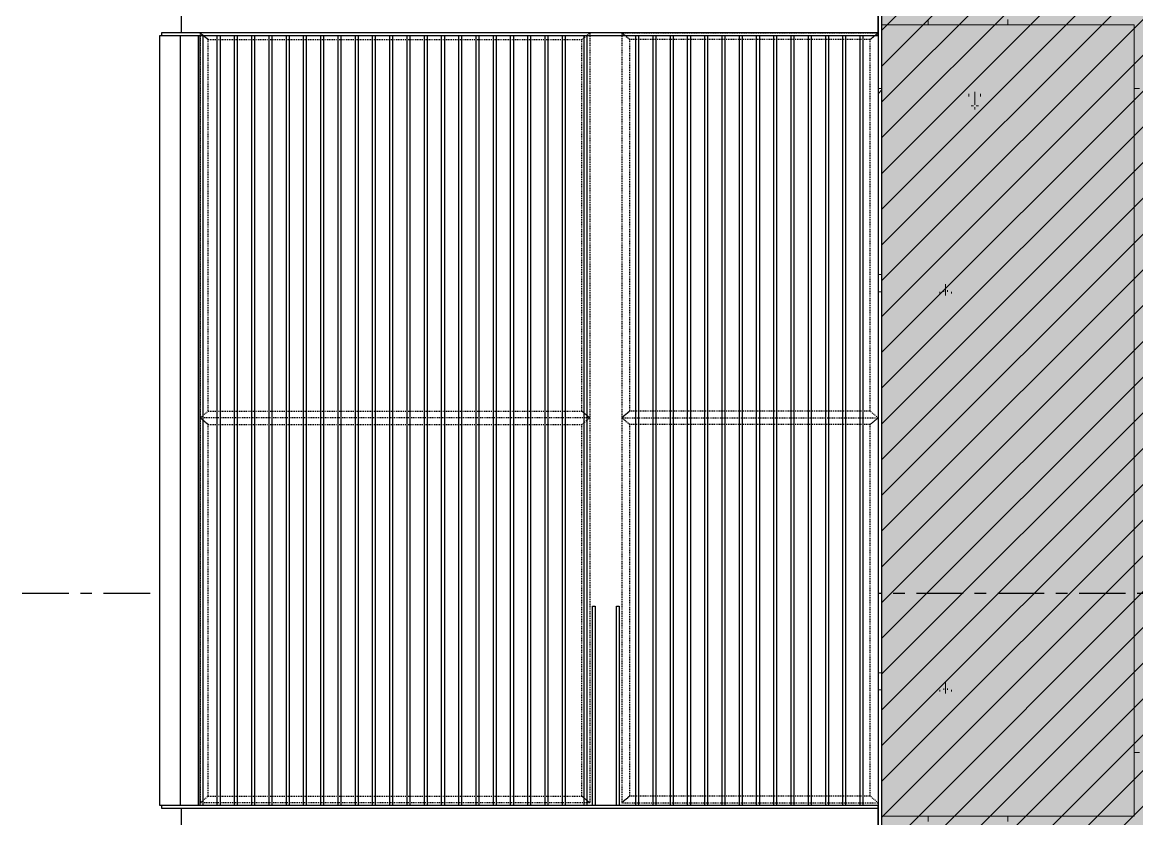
# Model space of a CAD drawing. Header units: millimetres. Extents: x 3774 to 718460, y -768339 to 192544.
# Drawn here: x 485941 to 490139, y -725317 to -722317 of the extents above; entities that cross this region are included whole.
import ezdxf

# ---------------------------------------------------------------- set-up
doc = ezdxf.new("R2010")
doc.units = ezdxf.units.MM
doc.set_wipeout_variables(frame=1)
for name, pattern in [('TA_GL_000.70000', [1.925, 0.7, -0.175, 0.175, -0.175, 0.7]), ('TA_HL_001.00000', [6.5, 3.55, -2.95]), ('XKITLINE00', [0]), ('XKITLINE02', [4, 2, -2])]:
    doc.linetypes.add(name, pattern=pattern)
for name, color, linetype in [('000 - 0_SYM_DWG_GRIDLINE_MAIN_COLOR_251', 7, 'Continuous'), ('000 - CONCRETE_COL_HATCH_', 7, 'Continuous'), ('000 - CONCRETE_WALL_DEF_SUB', 7, 'Continuous'), ('000 - CONCRETE_WALL_WIPEOUT_', 7, 'Continuous'), ('000 - EXISTING_PRECAST_MAIN_COLOR_2', 7, 'Continuous'), ('010 - ASPG_FRAMING_SUB_COLOR_2', 7, 'Continuous'), ('010 - ASPG_FRAMING_SUB_COLOR_3', 7, 'Continuous'), ('010 - ASPG_FRAMING_WIPEOUT_', 7, 'Continuous')]:
    doc.layers.add(name, color=color, linetype=linetype)
doc.layers.add('Bolt', color=7, linetype='Continuous', lineweight=0)
doc.layers.add('Part', color=7, linetype='Continuous', lineweight=0)
doc.styles.add('TA', font='', dxfattribs={"height": 4.5})
doc.styles.get('TA').set_extended_font_data('Cordia New')

# ---------------------------------------------------------------- blocks, each defined once
blk = doc.blocks.new('*U6974')
at = {"layer": '000 - 0_SYM_DWG_GRIDLINE_MAIN_COLOR_251', "color": 7, "linetype": 'ByBlock', "ltscale": 5}
blk.add_line((30, 0), (-194.062, 0), dxfattribs=at)
at = {"layer": '000 - 0_SYM_DWG_GRIDLINE_MAIN_COLOR_251', "color": 7}
blk.add_point((0, 0), dxfattribs=at)
at = {"color": 7, "style": 'TA', "flags": 1}
blk.add_attdef('LOCATION', (6, -6), '', height=4.5, rotation=270, dxfattribs=at)
blk = doc.blocks.new('W-1-PP19-SE-ENT3_20260407-153749PP19_ENT3_ELE2_DIMS_1')
at = {"layer": '000 - 0_SYM_DWG_GRIDLINE_MAIN_COLOR_251', "color": 7, "linetype": 'TA_GL_000.70000', "xscale": 50.00000000000003, "yscale": 50.00000000000003, "zscale": 50.00000000000003, "rotation": 180}
blk.add_blockref('*U6974', (-5686.1, 109400), dxfattribs=at)
blk = doc.blocks.new('*A24065288')
at = {"layer": 'Part', "color": 7, "linetype": 'XKITLINE00', "lineweight": 0}
for p, q in [((2690.472487, -84.79316), (2690.472487, -84.63316)), ((2694.272525, -86.713163), (2694.432525, -86.713163))]:
    blk.add_line(p, q, dxfattribs=at)
blk = doc.blocks.new('*A24155297')
at = {"layer": 'Part', "color": 7, "linetype": 'XKITLINE00', "lineweight": 0}
for p, q in [((2694.272525, -106.713163), (2694.432525, -106.713163)), ((2690.472523, -108.79316), (2690.472523, -108.63316))]:
    blk.add_line(p, q, dxfattribs=at)
blk = doc.blocks.new('*A24185300')
at = {"layer": 'Part', "color": 7, "linetype": 'XKITLINE00', "lineweight": 0}
for p, q in [((2688.07249, -84.79316), (2688.07249, -84.63316)), ((2690.47249, -84.79316), (2690.47249, -84.63316)), ((2688.07249, -108.79316), (2688.07249, -108.63316)), ((2690.47249, -108.79316), (2690.47249, -108.63316))]:
    blk.add_line(p, q, dxfattribs=at)
blk = doc.blocks.new('*A24195301')
at = {"layer": 'Part', "color": 7, "linetype": 'XKITLINE00', "lineweight": 0}
for p, q in [((2685.272523, -92.313163), (2685.272523, -87.033163)), ((2686.072523, -87.033163), (2685.272523, -87.033163)), ((2686.072523, -92.313163), (2686.072523, -87.033163)), ((2685.272523, -104.313163), (2685.272523, -92.881163)), ((2686.072523, -104.313163), (2686.072523, -92.881163)), ((2685.272523, -116.313163), (2685.272523, -104.881163)), ((2686.072523, -116.313163), (2686.072523, -104.881163)), ((2685.272523, -128.313163), (2685.272523, -116.881163)), ((2686.072523, -128.313163), (2686.072523, -116.881163)), ((2685.272523, -130.393163), (2685.272523, -128.881163)), ((2686.072523, -130.393163), (2686.072523, -128.881163)), ((2685.272523, -130.393163), (2686.072523, -130.393163))]:
    blk.add_line(p, q, dxfattribs=at)
blk = doc.blocks.new('*A24205302')
at = {"layer": 'Part', "color": 7, "linetype": 'XKITLINE00', "lineweight": 0}
for p, q in [((2670.872523, -92.313163), (2670.872523, -87.033163)), ((2671.672523, -87.033163), (2670.872523, -87.033163)), ((2671.672523, -92.313163), (2671.672523, -87.033163)), ((2670.872523, -104.313163), (2670.872523, -92.881163)), ((2671.672523, -104.313163), (2671.672523, -92.881163)), ((2670.872523, -116.313163), (2670.872523, -104.881163)), ((2671.672523, -116.313163), (2671.672523, -104.881163)), ((2670.872523, -128.313163), (2670.872523, -116.881163)), ((2671.672523, -128.313163), (2671.672523, -116.881163)), ((2670.872523, -130.393163), (2670.872523, -128.881163)), ((2671.672523, -130.393163), (2671.672523, -128.881163)), ((2670.872523, -130.393163), (2671.672523, -130.393163))]:
    blk.add_line(p, q, dxfattribs=at)
blk = doc.blocks.new('*A24395321')
at = {"layer": 'Part', "color": 7, "linetype": 'XKITLINE00', "lineweight": 0}
for p, q in [((2666.472526, -124.713163), (2666.472526, -78.313163)), ((2666.472526, -78.313163), (2668.872526, -78.313163)), ((2668.872526, -124.713163), (2668.872526, -78.313163)), ((2666.472526, -124.713163), (2668.872526, -124.713163))]:
    blk.add_line(p, q, dxfattribs=at)
blk = doc.blocks.new('*A24825364')
at = {"layer": 'Part', "color": 7, "linetype": 'XKITLINE00', "lineweight": 0}
for p, q in [((2669.032526, -104.313163), (2686.672525, -104.313163)), ((2669.032526, -104.833163), (2669.032526, -104.313163)), ((2686.672525, -104.833163), (2669.032526, -104.833163))]:
    blk.add_line(p, q, dxfattribs=at)
blk = doc.blocks.new('*A24835365')
at = {"layer": 'Part', "color": 7, "linetype": 'XKITLINE00', "lineweight": 0}
for p, q in [((2685.648523, -105.681163), (2685.648523, -104.881163)), ((2685.648523, -104.881163), (2685.696523, -104.881163)), ((2685.696523, -105.681163), (2685.696523, -104.881163)), ((2685.648523, -105.121163), (2685.696523, -105.121163)), ((2685.648523, -105.681163), (2685.696523, -105.681163))]:
    blk.add_line(p, q, dxfattribs=at)
blk = doc.blocks.new('*A24845366')
at = {"layer": 'Part', "color": 7, "linetype": 'XKITLINE00', "lineweight": 0}
for p, q in [((2685.272523, -104.833163), (2685.272523, -104.881163)), ((2685.272523, -104.881163), (2686.072523, -104.881163)), ((2686.072523, -104.881163), (2686.072523, -104.833163))]:
    blk.add_line(p, q, dxfattribs=at)
blk = doc.blocks.new('*A24855367')
at = {"layer": 'Part', "color": 7, "linetype": 'XKITLINE00', "lineweight": 0}
for p, q in [((2671.248523, -105.681163), (2671.248523, -104.881163)), ((2671.248523, -104.881163), (2671.296523, -104.881163)), ((2671.296523, -105.681163), (2671.296523, -104.881163)), ((2671.248523, -105.121163), (2671.296523, -105.121163)), ((2671.248523, -105.681163), (2671.296523, -105.681163))]:
    blk.add_line(p, q, dxfattribs=at)
blk = doc.blocks.new('*A24865368')
at = {"layer": 'Part', "color": 7, "linetype": 'XKITLINE00', "lineweight": 0}
for p, q in [((2670.872523, -104.833163), (2670.872523, -104.881163)), ((2670.872523, -104.881163), (2671.672523, -104.881163)), ((2671.672523, -104.881163), (2671.672523, -104.833163))]:
    blk.add_line(p, q, dxfattribs=at)
blk = doc.blocks.new('*A24875369')
at = {"layer": 'Part', "color": 7, "linetype": 'XKITLINE00', "lineweight": 0}
for p, q in [((2669.032526, -92.313163), (2686.672525, -92.313163)), ((2669.032526, -92.833163), (2669.032526, -92.313163)), ((2686.672525, -92.833163), (2669.032526, -92.833163))]:
    blk.add_line(p, q, dxfattribs=at)
blk = doc.blocks.new('*A24885370')
at = {"layer": 'Part', "color": 7, "linetype": 'XKITLINE00', "lineweight": 0}
for p, q in [((2685.648523, -93.681163), (2685.648523, -92.881163)), ((2685.648523, -92.881163), (2685.696523, -92.881163)), ((2685.696523, -93.681163), (2685.696523, -92.881163)), ((2685.648523, -93.121163), (2685.696523, -93.121163)), ((2685.648523, -93.681163), (2685.696523, -93.681163))]:
    blk.add_line(p, q, dxfattribs=at)
blk = doc.blocks.new('*A24895371')
at = {"layer": 'Part', "color": 7, "linetype": 'XKITLINE00', "lineweight": 0}
for p, q in [((2685.272523, -92.833163), (2685.272523, -92.881163)), ((2685.272523, -92.881163), (2686.072523, -92.881163)), ((2686.072523, -92.881163), (2686.072523, -92.833163))]:
    blk.add_line(p, q, dxfattribs=at)
blk = doc.blocks.new('*A24905372')
at = {"layer": 'Part', "color": 7, "linetype": 'XKITLINE00', "lineweight": 0}
for p, q in [((2671.248523, -93.681163), (2671.248523, -92.881163)), ((2671.248523, -92.881163), (2671.296523, -92.881163)), ((2671.296523, -93.681163), (2671.296523, -92.881163)), ((2671.248523, -93.121163), (2671.296523, -93.121163)), ((2671.248523, -93.681163), (2671.296523, -93.681163))]:
    blk.add_line(p, q, dxfattribs=at)
blk = doc.blocks.new('*A24915373')
at = {"layer": 'Part', "color": 7, "linetype": 'XKITLINE00', "lineweight": 0}
for p, q in [((2670.872523, -92.833163), (2670.872523, -92.881163)), ((2670.872523, -92.881163), (2671.672523, -92.881163)), ((2671.672523, -92.881163), (2671.672523, -92.833163))]:
    blk.add_line(p, q, dxfattribs=at)
blk = doc.blocks.new('*A24995381')
at = {"layer": 'Bolt', "color": 7, "linetype": 'XKITLINE02', "lineweight": 0}
for p, q in [((2688.592525, -104.944523), (2688.592525, -104.601163)), ((2688.592525, -104.944523), (2688.592525, -104.601163)), ((2688.416525, -104.881163), (2688.416525, -104.833163)), ((2688.416525, -104.881163), (2688.416525, -104.833163)), ((2688.536525, -104.833163), (2688.536525, -104.785163)), ((2688.536525, -104.833163), (2688.536525, -104.785163)), ((2688.648525, -104.833163), (2688.648525, -104.785163)), ((2688.648525, -104.833163), (2688.648525, -104.785163)), ((2688.768525, -104.881163), (2688.768525, -104.833163)), ((2688.768525, -104.881163), (2688.768525, -104.833163))]:
    blk.add_line(p, q, dxfattribs=at)
blk = doc.blocks.new('*A25005382')
at = {"layer": 'Bolt', "color": 7, "linetype": 'XKITLINE02', "lineweight": 0}
for p, q in [((2688.592525, -92.944523), (2688.592525, -92.601163)), ((2688.592525, -92.944523), (2688.592525, -92.601163)), ((2688.416525, -92.881163), (2688.416525, -92.833163)), ((2688.416525, -92.881163), (2688.416525, -92.833163)), ((2688.536525, -92.833163), (2688.536525, -92.785163)), ((2688.536525, -92.833163), (2688.536525, -92.785163)), ((2688.648525, -92.833163), (2688.648525, -92.785163)), ((2688.648525, -92.833163), (2688.648525, -92.785163)), ((2688.768525, -92.881163), (2688.768525, -92.833163)), ((2688.768525, -92.881163), (2688.768525, -92.833163))]:
    blk.add_line(p, q, dxfattribs=at)
blk = doc.blocks.new('*A25015383')
at = {"layer": 'Bolt', "color": 7, "linetype": 'XKITLINE02', "lineweight": 0}
for p, q in [((2688.592523, -104.944523), (2688.592523, -104.601163)), ((2688.592523, -104.944523), (2688.592523, -104.601163)), ((2688.416523, -104.881163), (2688.416523, -104.833163)), ((2688.416523, -104.881163), (2688.416523, -104.833163)), ((2688.536523, -104.833163), (2688.536523, -104.785163)), ((2688.536523, -104.833163), (2688.536523, -104.785163)), ((2688.648523, -104.833163), (2688.648523, -104.785163)), ((2688.648523, -104.833163), (2688.648523, -104.785163)), ((2688.768523, -104.881163), (2688.768523, -104.833163)), ((2688.768523, -104.881163), (2688.768523, -104.833163))]:
    blk.add_line(p, q, dxfattribs=at)
blk = doc.blocks.new('*A25025384')
at = {"layer": 'Bolt'}
for points in [[(2685.377, -104.833), (2685.377, -104.785), (2685.489, -104.785), (2685.489, -104.833)], [(2685.377, -104.881), (2685.377, -104.833), (2685.489, -104.833), (2685.489, -104.881)], [(2685.857, -104.833), (2685.857, -104.785), (2685.969, -104.785), (2685.969, -104.833)], [(2685.857, -104.881), (2685.857, -104.833), (2685.969, -104.833), (2685.969, -104.881)]]:
    blk.add_hatch(color=7, dxfattribs=at).paths.add_polyline_path(points, flags=17)
at = {"layer": 'Bolt', "color": 7, "linetype": 'XKITLINE00', "lineweight": 0}
for p, q in [((2685.433, -104.945), (2685.433, -104.601)), ((2685.913, -104.945), (2685.913, -104.601)), ((2685.377, -104.833), (2685.377, -104.785)), ((2685.377, -104.881), (2685.377, -104.833)), ((2685.489, -104.833), (2685.489, -104.785)), ((2685.489, -104.881), (2685.489, -104.833)), ((2685.857, -104.833), (2685.857, -104.785)), ((2685.857, -104.881), (2685.857, -104.833)), ((2685.969, -104.833), (2685.969, -104.785)), ((2685.969, -104.881), (2685.969, -104.833))]:
    blk.add_line(p, q, dxfattribs=at)
blk = doc.blocks.new('*A25035385')
at = {"layer": 'Bolt'}
for points in [[(2670.977, -104.833), (2670.977, -104.785), (2671.089, -104.785), (2671.089, -104.833)], [(2670.977, -104.881), (2670.977, -104.833), (2671.089, -104.833), (2671.089, -104.881)], [(2671.457, -104.833), (2671.457, -104.785), (2671.569, -104.785), (2671.569, -104.833)], [(2671.457, -104.881), (2671.457, -104.833), (2671.569, -104.833), (2671.569, -104.881)]]:
    blk.add_hatch(color=7, dxfattribs=at).paths.add_polyline_path(points, flags=17)
at = {"layer": 'Bolt', "color": 7, "linetype": 'XKITLINE00', "lineweight": 0}
for p, q in [((2671.033, -104.945), (2671.033, -104.601)), ((2671.513, -104.945), (2671.513, -104.601)), ((2670.977, -104.833), (2670.977, -104.785)), ((2670.977, -104.881), (2670.977, -104.833)), ((2671.089, -104.833), (2671.089, -104.785)), ((2671.089, -104.881), (2671.089, -104.833)), ((2671.457, -104.833), (2671.457, -104.785)), ((2671.457, -104.881), (2671.457, -104.833)), ((2671.569, -104.833), (2671.569, -104.785)), ((2671.569, -104.881), (2671.569, -104.833))]:
    blk.add_line(p, q, dxfattribs=at)
blk = doc.blocks.new('*A25045386')
at = {"layer": 'Bolt', "color": 7, "linetype": 'XKITLINE02', "lineweight": 0}
for p, q in [((2666.992525, -104.944523), (2666.992525, -104.601163)), ((2666.816525, -104.881163), (2666.816525, -104.833163)), ((2666.936525, -104.833163), (2666.936525, -104.785163)), ((2667.048525, -104.833163), (2667.048525, -104.785163)), ((2667.168525, -104.881163), (2667.168525, -104.833163))]:
    blk.add_line(p, q, dxfattribs=at)
blk = doc.blocks.new('*A25055387')
at = {"layer": 'Bolt', "color": 7, "linetype": 'XKITLINE02', "lineweight": 0}
for p, q in [((2688.592523, -92.944523), (2688.592523, -92.601163)), ((2688.592523, -92.944523), (2688.592523, -92.601163)), ((2688.416523, -92.881163), (2688.416523, -92.833163)), ((2688.416523, -92.881163), (2688.416523, -92.833163)), ((2688.536523, -92.833163), (2688.536523, -92.785163)), ((2688.536523, -92.833163), (2688.536523, -92.785163)), ((2688.648523, -92.833163), (2688.648523, -92.785163)), ((2688.648523, -92.833163), (2688.648523, -92.785163)), ((2688.768523, -92.881163), (2688.768523, -92.833163)), ((2688.768523, -92.881163), (2688.768523, -92.833163))]:
    blk.add_line(p, q, dxfattribs=at)
blk = doc.blocks.new('*A25065388')
at = {"layer": 'Bolt'}
for points in [[(2685.377, -92.833), (2685.377, -92.785), (2685.489, -92.785), (2685.489, -92.833)], [(2685.377, -92.881), (2685.377, -92.833), (2685.489, -92.833), (2685.489, -92.881)], [(2685.857, -92.833), (2685.857, -92.785), (2685.969, -92.785), (2685.969, -92.833)], [(2685.857, -92.881), (2685.857, -92.833), (2685.969, -92.833), (2685.969, -92.881)]]:
    blk.add_hatch(color=7, dxfattribs=at).paths.add_polyline_path(points, flags=17)
at = {"layer": 'Bolt', "color": 7, "linetype": 'XKITLINE00', "lineweight": 0}
for p, q in [((2685.433, -92.945), (2685.433, -92.601)), ((2685.913, -92.945), (2685.913, -92.601)), ((2685.377, -92.833), (2685.377, -92.785)), ((2685.377, -92.881), (2685.377, -92.833)), ((2685.489, -92.833), (2685.489, -92.785)), ((2685.489, -92.881), (2685.489, -92.833)), ((2685.857, -92.833), (2685.857, -92.785)), ((2685.857, -92.881), (2685.857, -92.833)), ((2685.969, -92.833), (2685.969, -92.785)), ((2685.969, -92.881), (2685.969, -92.833))]:
    blk.add_line(p, q, dxfattribs=at)
blk = doc.blocks.new('*A25075389')
at = {"layer": 'Bolt'}
for points in [[(2670.977, -92.833), (2670.977, -92.785), (2671.089, -92.785), (2671.089, -92.833)], [(2670.977, -92.881), (2670.977, -92.833), (2671.089, -92.833), (2671.089, -92.881)], [(2671.457, -92.833), (2671.457, -92.785), (2671.569, -92.785), (2671.569, -92.833)], [(2671.457, -92.881), (2671.457, -92.833), (2671.569, -92.833), (2671.569, -92.881)]]:
    blk.add_hatch(color=7, dxfattribs=at).paths.add_polyline_path(points, flags=17)
at = {"layer": 'Bolt', "color": 7, "linetype": 'XKITLINE00', "lineweight": 0}
for p, q in [((2671.033, -92.945), (2671.033, -92.601)), ((2671.513, -92.945), (2671.513, -92.601)), ((2670.977, -92.833), (2670.977, -92.785)), ((2670.977, -92.881), (2670.977, -92.833)), ((2671.089, -92.833), (2671.089, -92.785)), ((2671.089, -92.881), (2671.089, -92.833)), ((2671.457, -92.833), (2671.457, -92.785)), ((2671.457, -92.881), (2671.457, -92.833)), ((2671.569, -92.833), (2671.569, -92.785)), ((2671.569, -92.881), (2671.569, -92.833))]:
    blk.add_line(p, q, dxfattribs=at)
blk = doc.blocks.new('*A25085390')
at = {"layer": 'Bolt', "color": 7, "linetype": 'XKITLINE02', "lineweight": 0}
for p, q in [((2666.992525, -92.944523), (2666.992525, -92.601163)), ((2666.816525, -92.881163), (2666.816525, -92.833163)), ((2666.936525, -92.833163), (2666.936525, -92.785163)), ((2667.048525, -92.833163), (2667.048525, -92.785163)), ((2667.168525, -92.881163), (2667.168525, -92.833163))]:
    blk.add_line(p, q, dxfattribs=at)
blk = doc.blocks.new('*A25185400')
at = {"layer": 'Part', "color": 7, "linetype": 'XKITLINE00', "lineweight": 0}
for p, q in [((2670.392523, -86.873163), (2670.232523, -86.713163)), ((2672.152523, -86.873163), (2670.392523, -86.873163)), ((2672.312523, -86.713163), (2672.152523, -86.873163))]:
    blk.add_line(p, q, dxfattribs=at)
blk = doc.blocks.new('*A25745456')
at = {"layer": 'Part', "color": 7, "linetype": 'XKITLINE00', "lineweight": 0}
for p, q in [((2668.872526, -82.713163), (2686.672525, -82.713163)), ((2668.872528, -86.713163), (2668.872528, -82.713163)), ((2668.872526, -86.713163), (2686.672525, -86.713163))]:
    blk.add_line(p, q, dxfattribs=at)
blk = doc.blocks.new('*A25765458')
at = {"layer": 'Part', "color": 7, "linetype": 'XKITLINE00', "lineweight": 0}
for p, q in [((2684.792523, -86.953163), (2684.792523, -86.873163)), ((2684.792523, -86.873163), (2686.552523, -86.873163)), ((2684.792523, -86.953163), (2686.552523, -86.953163)), ((2686.552523, -86.953163), (2686.552523, -86.873163))]:
    blk.add_line(p, q, dxfattribs=at)
blk = doc.blocks.new('*A25775459')
at = {"layer": 'Part', "color": 7, "linetype": 'XKITLINE00', "lineweight": 0}
for p, q in [((2685.696523, -87.033163), (2685.696523, -86.953163)), ((2686.176523, -86.993163), (2686.176523, -86.953163)), ((2685.736523, -87.033163), (2685.736523, -86.993163)), ((2685.736523, -86.993163), (2686.176523, -86.993163))]:
    blk.add_line(p, q, dxfattribs=at)
blk = doc.blocks.new('*A25785460')
at = {"layer": 'Part', "color": 7, "linetype": 'XKITLINE00', "lineweight": 0}
for p, q in [((2670.392523, -86.953163), (2670.392523, -86.873163)), ((2670.392523, -86.873163), (2672.152523, -86.873163)), ((2670.392523, -86.953163), (2672.152523, -86.953163)), ((2672.152523, -86.953163), (2672.152523, -86.873163))]:
    blk.add_line(p, q, dxfattribs=at)
blk = doc.blocks.new('*A25795461')
at = {"layer": 'Part', "color": 7, "linetype": 'XKITLINE00', "lineweight": 0}
for p, q in [((2671.296523, -87.033163), (2671.296523, -86.953163)), ((2671.776523, -86.993163), (2671.776523, -86.953163)), ((2671.336523, -87.033163), (2671.336523, -86.993163)), ((2671.336523, -86.993163), (2671.776523, -86.993163))]:
    blk.add_line(p, q, dxfattribs=at)
blk = doc.blocks.new('*A25805462')
at = {"layer": 'Part', "color": 7, "linetype": 'XKITLINE00', "lineweight": 0}
for p, q in [((2684.792523, -86.873163), (2684.632523, -86.713163)), ((2686.552523, -86.873163), (2684.792523, -86.873163)), ((2686.672525, -86.753162), (2686.552523, -86.873163))]:
    blk.add_line(p, q, dxfattribs=at)
blk = doc.blocks.new('*A25815463')
at = {"layer": 'Bolt', "color": 7, "linetype": 'XKITLINE02', "lineweight": 0}
for p, q in [((2689.296526, -86.873163), (2689.296526, -86.953163)), ((2689.296526, -86.873163), (2689.296526, -86.953163)), ((2689.472526, -86.809803), (2689.472526, -87.153163)), ((2689.472526, -86.809803), (2689.472526, -87.153163)), ((2689.648526, -86.873163), (2689.648526, -86.953163)), ((2689.648526, -86.873163), (2689.648526, -86.953163))]:
    blk.add_line(p, q, dxfattribs=at)
blk = doc.blocks.new('*A25825464')
at = {"layer": 'Bolt', "color": 7, "linetype": 'XKITLINE00', "lineweight": 0}
for p, q in [((2689.360526, -87.233163), (2689.435118, -87.233163)), ((2689.472526, -87.121163), (2689.472526, -87.195755)), ((2689.472526, -87.345163), (2689.472526, -87.270571)), ((2689.584526, -87.233163), (2689.509934, -87.233163))]:
    blk.add_line(p, q, dxfattribs=at)
blk = doc.blocks.new('*A25895471')
at = {"layer": 'Bolt', "color": 7, "linetype": 'XKITLINE02', "lineweight": 0}
for p, q in [((2689.296526, -86.873163), (2689.296526, -86.953163)), ((2689.296526, -86.873163), (2689.296526, -86.953163)), ((2689.472526, -86.809803), (2689.472526, -87.153163)), ((2689.472526, -86.809803), (2689.472526, -87.153163)), ((2689.648526, -86.873163), (2689.648526, -86.953163)), ((2689.648526, -86.873163), (2689.648526, -86.953163))]:
    blk.add_line(p, q, dxfattribs=at)
blk = doc.blocks.new('*A25905472')
at = {"layer": 'Bolt', "color": 7, "linetype": 'XKITLINE00', "lineweight": 0}
for p, q in [((2689.360526, -87.233163), (2689.435118, -87.233163)), ((2689.472526, -87.121163), (2689.472526, -87.195755)), ((2689.472526, -87.345163), (2689.472526, -87.270571)), ((2689.584526, -87.233163), (2689.509934, -87.233163))]:
    blk.add_line(p, q, dxfattribs=at)
blk = doc.blocks.new('*A25935475')
at = {"layer": 'Bolt', "color": 7, "linetype": 'XKITLINE02', "lineweight": 0}
for p, q in [((2685.585163, -87.233163), (2685.928523, -87.233163)), ((2685.648523, -87.177163), (2685.696523, -87.177163)), ((2685.648523, -87.289163), (2685.696523, -87.289163)), ((2685.696523, -87.177163), (2685.736523, -87.177163)), ((2685.696523, -87.289163), (2685.736523, -87.289163))]:
    blk.add_line(p, q, dxfattribs=at)
blk = doc.blocks.new('*A25945476')
at = {"layer": 'Bolt'}
for points in [[(2684.977, -86.953), (2684.977, -86.873), (2685.089, -86.873), (2685.089, -86.953)], [(2686.257, -86.953), (2686.257, -86.873), (2686.369, -86.873), (2686.369, -86.953)]]:
    blk.add_hatch(color=7, dxfattribs=at).paths.add_polyline_path(points, flags=17)
at = {"layer": 'Bolt', "color": 7, "linetype": 'XKITLINE00', "lineweight": 0}
for p, q in [((2684.977, -86.873), (2684.977, -86.953)), ((2685.033, -86.81), (2685.033, -87.153)), ((2685.089, -86.873), (2685.089, -86.953)), ((2686.257, -86.873), (2686.257, -86.953)), ((2686.313, -86.81), (2686.313, -87.153)), ((2686.369, -86.873), (2686.369, -86.953))]:
    blk.add_line(p, q, dxfattribs=at)
blk = doc.blocks.new('*A25955477')
at = {"layer": 'Bolt', "color": 7, "linetype": 'XKITLINE02', "lineweight": 0}
for p, q in [((2667.696526, -86.873163), (2667.696526, -86.953163)), ((2667.872526, -86.809803), (2667.872526, -87.153163)), ((2668.048526, -86.873163), (2668.048526, -86.953163))]:
    blk.add_line(p, q, dxfattribs=at)
blk = doc.blocks.new('*A25965478')
at = {"layer": 'Bolt', "color": 7, "linetype": 'XKITLINE02', "lineweight": 0}
for p, q in [((2671.185163, -87.233163), (2671.528523, -87.233163)), ((2671.248523, -87.177163), (2671.296523, -87.177163)), ((2671.248523, -87.289163), (2671.296523, -87.289163)), ((2671.296523, -87.177163), (2671.336523, -87.177163)), ((2671.296523, -87.289163), (2671.336523, -87.289163))]:
    blk.add_line(p, q, dxfattribs=at)
blk = doc.blocks.new('*A25975479')
at = {"layer": 'Bolt'}
for points in [[(2670.577, -86.953), (2670.577, -86.873), (2670.689, -86.873), (2670.689, -86.953)], [(2671.857, -86.953), (2671.857, -86.873), (2671.969, -86.873), (2671.969, -86.953)]]:
    blk.add_hatch(color=7, dxfattribs=at).paths.add_polyline_path(points, flags=17)
at = {"layer": 'Bolt', "color": 7, "linetype": 'XKITLINE00', "lineweight": 0}
for p, q in [((2670.577, -86.873), (2670.577, -86.953)), ((2670.633, -86.81), (2670.633, -87.153)), ((2670.689, -86.873), (2670.689, -86.953)), ((2671.857, -86.873), (2671.857, -86.953)), ((2671.913, -86.81), (2671.913, -87.153)), ((2671.969, -86.873), (2671.969, -86.953))]:
    blk.add_line(p, q, dxfattribs=at)
blk = doc.blocks.new('A$Cdfe5f517')
at = {"layer": '000 - EXISTING_PRECAST_MAIN_COLOR_2', "color": 7, "linetype": 'XKITLINE00', "lineweight": 0}
for p, q in [((-4500, 8980), (-5450, 8980)), ((-5450, 8980), (-5450, 6000)), ((-4500, 8980), (-4500, 6000)), ((-4500, 6000), (-5450, 6000))]:
    blk.add_line(p, q, dxfattribs=at)
blk = doc.blocks.new('W-1-PP19-SE-ENT3_20260407-153318_PP19_ENT3_SE_ELE2')
at = {"color": 7}
blk.add_blockref('A$Cdfe5f517', (1502, 102560.000375), dxfattribs=at)
at = {"color": 7, "lineweight": 0, "xscale": 125, "yscale": 125, "zscale": 125}
for name in ['*A24395321', '*A25745456', '*A24065288', '*A24185300', '*A25185400', '*A25805462', '*A25955477', '*A25785460', '*A25975479', '*A24205302', '*A25795461', '*A25765458', '*A25945476', '*A24195301', '*A25775459', '*A25815463', '*A25895471', '*A25965478', '*A25935475', '*A25825464', '*A25905472', '*A24875369', '*A25085390', '*A25075389', '*A25065388', '*A25055387', '*A25005382', '*A24915373', '*A24905372', '*A24895371', '*A24885370', '*A24825364', '*A25045386', '*A24865368', '*A25035385', '*A24855367', '*A24845366', '*A25025384', '*A24835365', '*A25015383', '*A24995381', '*A24155297']:
    blk.add_blockref(name, (-339782.065625, 122139.145375), dxfattribs=at)
blk = doc.blocks.new('*U6722')
at = {"color": 7}
blk.add_wipeout([(0, 0), (141, 0), (141, 9000), (0, 9000)], dxfattribs=at)
blk.add_lwpolyline([(0, 0), (141, 0), (141, 9000), (0, 9000)], close=True, dxfattribs=at)
blk = doc.blocks.new('A$C77672e82')
at = {"color": 7}
blk.add_wipeout([(-9701.5, 950), (-9701.5, 1700), (-9866.7, 1700), (-9866.7, 950), (-9911.2, 950), (-9911.2, 3930), (-7211.2, 3930), (-7211.2, 12930), (-7036.2, 12930), (-7036.2, 16790), (-1761.2, 16790), (-1761.2, 950)], dxfattribs=at).dxf.layer = '000 - CONCRETE_WALL_WIPEOUT_'
at = {"layer": '000 - CONCRETE_COL_HATCH_', "transparency": 33554585}
h = blk.add_hatch(dxfattribs=at)
h.set_pattern_fill('ANSI31', scale=30)
h.paths.add_polyline_path([(-9701.5, 950), (-9701.5, 1700), (-9866.7, 1700), (-9866.7, 950), (-9911.2, 950), (-9911.2, 3930), (-7211.2, 3930), (-7211.2, 12930), (-7036.2, 12930), (-7036.2, 16790), (-1761.2, 16790), (-1761.2, 950)])
h = blk.add_hatch(dxfattribs=at)
h.set_pattern_fill('AR-CONC', scale=2.5)
h.paths.add_polyline_path([(-9701.5, 950), (-9701.5, 1700), (-9866.7, 1700), (-9866.7, 950), (-9911.2, 950), (-9911.2, 3930), (-7211.2, 3930), (-7211.2, 12930), (-7036.2, 12930), (-7036.2, 16790), (-1761.2, 16790), (-1761.2, 950)])
at = {"layer": '000 - CONCRETE_WALL_DEF_SUB', "color": 7}
blk.add_lwpolyline([(-9701.5, 950), (-9701.5, 1700), (-9866.7, 1700), (-9866.7, 950), (-9911.2, 950), (-9911.2, 3930), (-7211.2, 3930), (-7211.2, 12930), (-7036.2, 12930), (-7036.2, 16790), (-1761.2, 16790), (-1761.2, 950)], close=True, dxfattribs=at)
blk = doc.blocks.new('*U6725')
at = {"color": 7}
blk.add_wipeout([(0, 0), (2561, 0), (2561, 12350), (0, 12350)], dxfattribs=at)
blk.add_lwpolyline([(0, 0), (2561, 0), (2561, 12350), (0, 12350)], close=True, dxfattribs=at)
blk = doc.blocks.new('*U6728')
at = {"color": 7}
blk.add_wipeout([(0, -40), (2625, -40), (2625, 40), (0, 40)], dxfattribs=at).dxf.layer = '010 - ASPG_FRAMING_WIPEOUT_'
at = {"layer": '010 - ASPG_FRAMING_SUB_COLOR_3', "color": 7}
blk.add_lwpolyline([(0, -40), (2625, -40), (2625, 40), (0, 40)], close=True, dxfattribs=at)
at = {"color": 7}
for points in [[(0, 40), (2700, 40), (2700, 50), (0, 50)], [(0, -50), (2700, -50), (2700, -40), (0, -40)]]:
    blk.add_wipeout(points, dxfattribs=at).dxf.layer = '010 - ASPG_FRAMING_WIPEOUT_'
at = {"layer": '010 - ASPG_FRAMING_SUB_COLOR_2', "color": 7}
for points in [[(0, 40), (2700, 40), (2700, 50), (0, 50)], [(0, -50), (2700, -50), (2700, -40), (0, -40)]]:
    blk.add_lwpolyline(points, close=True, dxfattribs=at)
blk = doc.blocks.new('*U6727')
at = {"color": 7}
blk.add_wipeout([(0, -40), (2625, -40), (2625, 40), (0, 40)], dxfattribs=at).dxf.layer = '010 - ASPG_FRAMING_WIPEOUT_'
at = {"layer": '010 - ASPG_FRAMING_SUB_COLOR_3', "color": 7}
blk.add_lwpolyline([(0, -40), (2625, -40), (2625, 40), (0, 40)], close=True, dxfattribs=at)
at = {"color": 7}
for points in [[(0, 40), (2700, 40), (2700, 50), (0, 50)], [(0, -50), (2700, -50), (2700, -40), (0, -40)]]:
    blk.add_wipeout(points, dxfattribs=at).dxf.layer = '010 - ASPG_FRAMING_WIPEOUT_'
at = {"layer": '010 - ASPG_FRAMING_SUB_COLOR_2', "color": 7}
for points in [[(0, 40), (2700, 40), (2700, 50), (0, 50)], [(0, -50), (2700, -50), (2700, -40), (0, -40)]]:
    blk.add_lwpolyline(points, close=True, dxfattribs=at)
blk = doc.blocks.new('*U6729')
at = {"color": 7}
blk.add_wipeout([(0, 0), (10, 0), (10, 3800), (0, 3800)], dxfattribs=at)
blk.add_lwpolyline([(0, 0), (10, 0), (10, 3800), (0, 3800)], close=True, dxfattribs=at)
blk = doc.blocks.new('*U6730')
at = {"color": 7}
blk.add_wipeout([(0, 0), (10.2, 0), (10.2, 2900), (0, 2900)], dxfattribs=at)
blk.add_lwpolyline([(0, 0), (10.2, 0), (10.2, 2900), (0, 2900)], close=True, dxfattribs=at)
blk = doc.blocks.new('*U6737')
at = {"color": 7}
blk.add_wipeout([(0, 0), (67.9, 0), (67.9, 2900), (0, 2900)], dxfattribs=at)
blk.add_lwpolyline([(0, 0), (67.9, 0), (67.9, 2900), (0, 2900)], close=True, dxfattribs=at)
blk = doc.blocks.new('*U6738')
at = {"color": 7}
blk.add_wipeout([(0, 0), (76.9, 0), (76.9, 2900), (0, 2900)], dxfattribs=at)
blk.add_lwpolyline([(0, 0), (76.9, 0), (76.9, 2900), (0, 2900)], close=True, dxfattribs=at)
blk = doc.blocks.new('*U8172')
at = {"layer": '010 - ASPG_FRAMING_SUB_COLOR_3', "color": 7, "linetype": 'ByBlock'}
for points in [[(0, 0), (0, 1468.4), (25, 1438.4), (25, 30), (0, 0)], [(1450, 1468.4), (0, 1468.4), (25, 1438.4), (1425, 1438.4)], [(1450, 0), (1450, 1468.4), (1425, 1438.4), (1425, 30), (1450, 0)], [(25, 30), (1425, 30), (1450, 0), (0, 0), (25, 30)]]:
    blk.add_lwpolyline(points, close=True, dxfattribs=at)
blk = doc.blocks.new('*U8173')
at = {"layer": '010 - ASPG_FRAMING_SUB_COLOR_3', "color": 7, "linetype": 'ByBlock'}
for points in [[(0, 0), (0, 966), (25, 936), (25, 30), (0, 0)], [(1450, 966), (0, 966), (25, 936), (1425, 936)], [(1450, 0), (1450, 966), (1425, 936), (1425, 30), (1450, 0)], [(25, 30), (1425, 30), (1450, 0), (0, 0), (25, 30)]]:
    blk.add_lwpolyline(points, close=True, dxfattribs=at)

msp = doc.modelspace()

# ---------------------------------------------------------------- block references
at = {"color": 7, "xscale": -1}
msp.add_blockref('*U6722', (489306.476, -728316.64), dxfattribs=at)

# ---------------------------------------------------------------- next in the draw order: block references
at = {"color": 7}
msp.add_blockref('A$C77672e82', (496390.701, -732256.64), dxfattribs=at)

# ---------------------------------------------------------------- next in the draw order: block references
for name in ['W-1-PP19-SE-ENT3_20260407-153749PP19_ENT3_ELE2_DIMS_1', 'W-1-PP19-SE-ENT3_20260407-153318_PP19_ENT3_SE_ELE2']:
    msp.add_blockref(name, (493127.476, -833866.64), dxfattribs=at)

# ---------------------------------------------------------------- next in the draw order: block references
at = {"color": 7, "xscale": -1}
msp.add_blockref('*U6725', (489165.476, -728316.64), dxfattribs=at)

# ---------------------------------------------------------------- next in the draw order: block references
for name, p in [('*U6730', (486621.247, -725266.64)), ('*U6730', (486686.247, -725266.64)), ('*U6730', (486751.247, -725266.64)), ('*U6730', (486816.247, -725266.64)), ('*U6730', (486881.247, -725266.64)), ('*U6730', (486946.247, -725266.64)), ('*U6730', (487011.247, -725266.64)), ('*U6730', (487076.247, -725266.64)), ('*U6730', (487141.247, -725266.64)), ('*U6730', (487206.247, -725266.64)), ('*U6730', (487271.247, -725266.64)), ('*U6730', (487336.247, -725266.64)), ('*U6730', (487401.247, -725266.64)), ('*U6730', (487466.247, -725266.64)), ('*U6730', (487531.247, -725266.64)), ('*U6730', (487596.247, -725266.64)), ('*U6730', (487661.247, -725266.64)), ('*U6730', (487726.247, -725266.64)), ('*U6730', (487791.247, -725266.64)), ('*U6730', (487856.247, -725266.64)), ('*U6730', (487921.247, -725266.64)), ('*U6730', (487986.247, -725266.64)), ('*U6730', (488068.017, -725266.64)), ('*U6730', (488263.017, -725266.64)), ('*U6730', (488328.017, -725266.64)), ('*U6730', (488393.017, -725266.64)), ('*U6730', (488458.017, -725266.64)), ('*U6730', (488523.017, -725266.64)), ('*U6730', (488588.017, -725266.64)), ('*U6730', (488653.017, -725266.64)), ('*U6730', (488718.017, -725266.64)), ('*U6730', (488783.017, -725266.64)), ('*U6730', (488848.017, -725266.64)), ('*U6730', (488913.017, -725266.64)), ('*U6730', (488978.017, -725266.64)), ('*U6730', (489043.017, -725266.64)), ('*U6730', (489108.017, -725266.64)), ('*U6729', (488099.476, -728316.64)), ('*U6729', (488189.476, -728316.64))]:
    msp.add_blockref(name, p, dxfattribs=at)

# ---------------------------------------------------------------- next in the draw order: block references
for p in [(486621.247, -725266.64), (486686.247, -725266.64), (486751.247, -725266.64), (486816.247, -725266.64), (486881.247, -725266.64), (486946.247, -725266.64), (487011.247, -725266.64), (487076.247, -725266.64), (487141.247, -725266.64), (487206.247, -725266.64), (487271.247, -725266.64), (487336.247, -725266.64), (487401.247, -725266.64), (487466.247, -725266.64), (487531.247, -725266.64), (487596.247, -725266.64), (487661.247, -725266.64), (487726.247, -725266.64), (487791.247, -725266.64), (487856.247, -725266.64), (487921.247, -725266.64), (487986.247, -725266.64), (488068.017, -725266.64), (488263.017, -725266.64), (488328.017, -725266.64), (488393.017, -725266.64), (488458.017, -725266.64), (488523.017, -725266.64), (488588.017, -725266.64), (488653.017, -725266.64), (488718.017, -725266.64), (488783.017, -725266.64), (488848.017, -725266.64), (488913.017, -725266.64), (488978.017, -725266.64), (489043.017, -725266.64), (489108.017, -725266.64)]:
    msp.add_blockref('*U6730', p, dxfattribs=at)

# ---------------------------------------------------------------- next in the draw order: block references
msp.add_blockref('*U6737', (486604.476, -725266.64), dxfattribs=at)

# ---------------------------------------------------------------- next in the draw order: block references
msp.add_blockref('*U6738', (486536.576, -725266.64), dxfattribs=at)

# ---------------------------------------------------------------- next in the draw order: block references
at = {"color": 7, "rotation": 180}
for name, p in [('*U6728', (489165.476, -722316.64)), ('*U6727', (489165.476, -725316.64))]:
    msp.add_blockref(name, p, dxfattribs=at)

# ---------------------------------------------------------------- next in the draw order: block references
at = {"color": 7, "linetype": 'TA_HL_001.00000', "rotation": 90}
for p in [(488079.476, -723806.64), (488079.476, -725256.64)]:
    msp.add_blockref('*U8172', p, dxfattribs=at)
at = {"color": 7, "linetype": 'TA_HL_001.00000', "xscale": -1, "rotation": 270}
for p in [(488199.476, -723806.64), (488199.476, -725256.64)]:
    msp.add_blockref('*U8173', p, dxfattribs=at)

doc.saveas('drawing.dxf')
